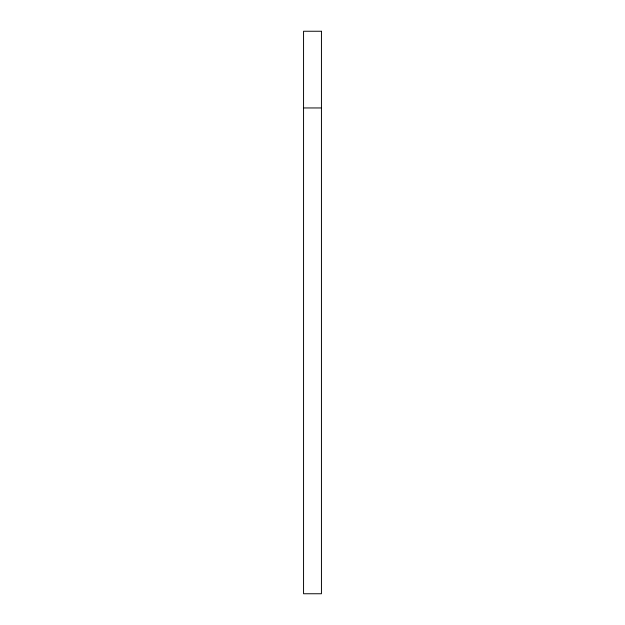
<?xml version="1.0" encoding="UTF-8"?>
<svg xmlns="http://www.w3.org/2000/svg" width="625" height="625" viewBox="0 0 625 625"><rect width="100%" height="100%" fill="white"/><g stroke="black" fill="none" stroke-linecap="round" stroke-linejoin="round"><path stroke-width="0.94" d="M303.555 107.953L321.445 107.953M321.445 31.25L303.555 31.25L303.555 593.75L321.445 593.75L321.445 31.25"/></g></svg>
